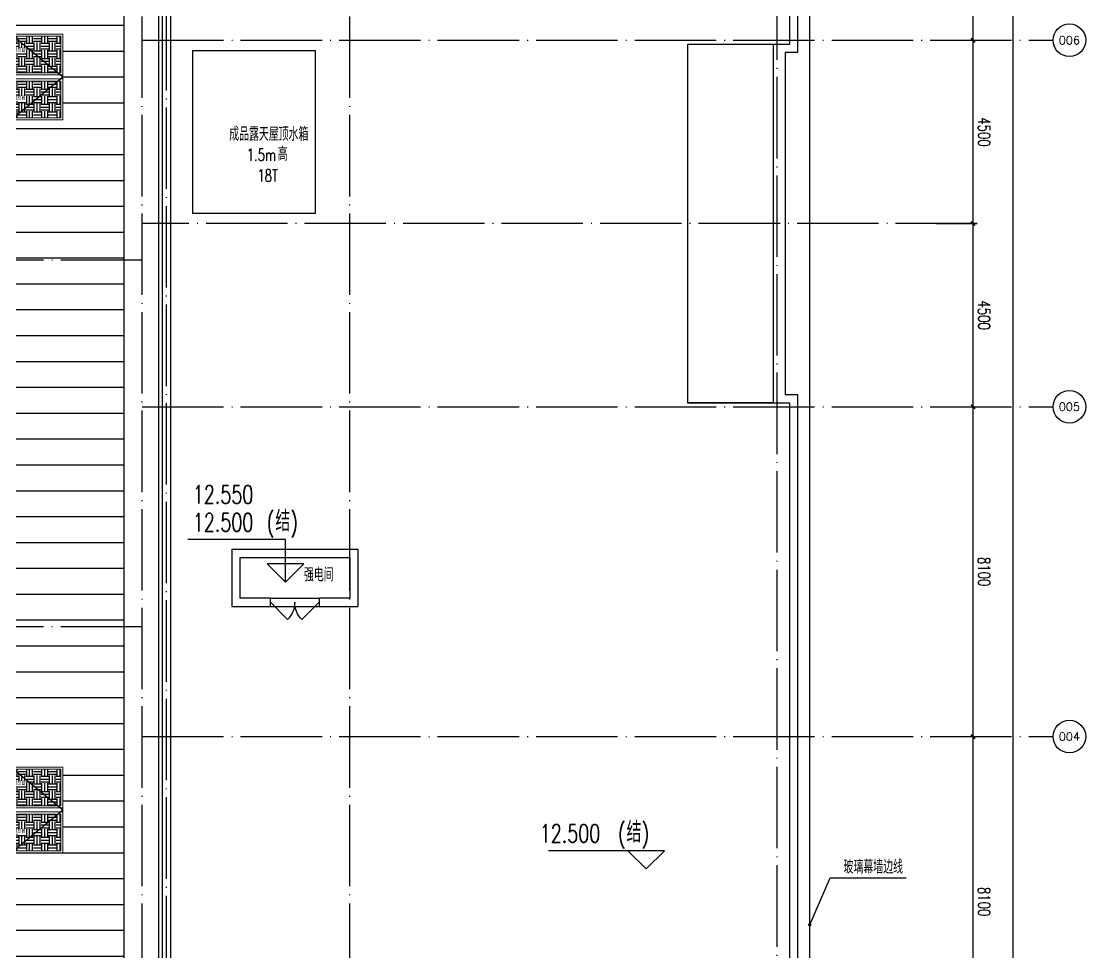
# Model space of a CAD drawing. Extents: x -555607 to 460190, y 498714 to 1664455.
# Drawn here: x 352578 to 378725, y 760814 to 783687 of the extents above; entities that cross this region are included whole.
import ezdxf
from ezdxf.enums import TextEntityAlignment as Align

# ---------------------------------------------------------------- set-up
doc = ezdxf.new("R2010")
doc.units = 0
doc.header["$LTSCALE"] = 1000
doc.header["$MEASUREMENT"] = 0
doc.linetypes.add('DOTE', pattern=[2.42, 2, -0.2, 0.02, -0.2])
doc.linetypes.add('HIDDEN', pattern=[9.525, 6.35, -3.175])
doc.layers.get('Defpoints').update_dxf_attribs({"color": 210})
for name, color, linetype in [('A-AXIS-D', 1, 'Continuous'), ('A-AXIS-DOTE', 14, 'DOTE'), ('A-AXIS-SYMB', 3, 'Continuous'), ('A-DRAIN', 142, 'Continuous'), ('A-HATCH-2', 251, 'Continuous'), ('A-LIN-V', 9, 'Continuous'), ('A-SFCE', 30, 'Continuous'), ('A-WINDOW', 8, 'Continuous'), ('A-防火门窗', 8, 'Continuous'), ('AS-WALL', 40, 'Continuous'), ('SPACE', 7, 'Continuous'), ('SPACE_HATCH', 8, 'Continuous'), ('参考线', 8, 'Continuous'), ('外框', 1, 'HIDDEN'), ('建-文字', 7, 'Continuous')]:
    doc.layers.add(name, color=color, linetype=linetype)
doc.layers.add('成型线', color=3, linetype='Continuous', lineweight=18)
doc.styles.add('_TCH_AXIS', font='COMPLEX', dxfattribs={"bigfont": 'GBCBIG'})
doc.styles.add('_TCH_DIM', font='SIMPLEX', dxfattribs={"bigfont": 'GBCBIG'})
doc.styles.add('_TCH_DIM_T3', font='SIMPLEX', dxfattribs={"width": 0.705882, "bigfont": 'GBCBIG'})
doc.styles.add('_TCH_SPACE', font='SIMPLEX', dxfattribs={"height": 5, "bigfont": 'GBCBIG'})
doc.styles.add('A-DIM_T3', font='SIMPLEX', dxfattribs={"width": 0.705882, "bigfont": 'GBCBIG'})
doc.styles.add('A-STANDARD', font='SIMPLEX', dxfattribs={"bigfont": 'GBCBIG'})
doc.dimstyles.new('_TCH_ARCH&&100', dxfattribs={"dimtxt": 297.5, "dimasz": 100, "dimexe": 100, "dimexo": 100, "dimgap": 126.25, "dimtad": 1, "dimdec": 0, "dimzin": 0, "dimdsep": 46, "dimtxsty": '_TCH_DIM_T3', "dimblk": 'ARCHTICK', "dimcen": 0.09, "dimclrt": 7, "dimazin": 2, "dimtfac": 1, "dimtdec": 0, "dimtix": 1, "dimtmove": 2, "dimatfit": 3, "dimfxl": 100, "dimtolj": 1, "dimtzin": 0, "dimarcsym": 0})
doc.dimstyles.new('A-DIM&&100', dxfattribs={"dimtxt": 297.5, "dimasz": 100, "dimexe": 100, "dimexo": 100, "dimgap": 126.25, "dimtad": 1, "dimdec": 0, "dimzin": 0, "dimdsep": 46, "dimtxsty": 'A-DIM_T3', "dimblk": 'ARCHTICK', "dimcen": 0.09, "dimclrt": 7, "dimazin": 2, "dimtfac": 1, "dimtdec": 0, "dimtix": 1, "dimtmove": 2, "dimatfit": 3, "dimfxl": 1, "dimtolj": 1, "dimtzin": 0, "dimarcsym": 0})
pattern_1 = [(0, (0, 0), (187.5, 187.5), [187.5, -187.5]), (0, (0, 70.31), (187.5, 187.5), [187.5, -187.5]), (0, (0, 140.62), (187.5, 187.5), [187.5, -187.5]), (90, (23.44, 164.06), (-187.5, 187.5), [187.5, -187.5]), (90, (93.75, 164.06), (-187.5, 187.5), [187.5, -187.5]), (90, (164.06, 164.06), (-187.5, 187.5), [187.5, -187.5])]

# ---------------------------------------------------------------- blocks, each defined once
blk = doc.blocks.new('$DorLib2D$00000116')
at = {"color": 0}
for p, q in [((-0.5, 0), (-0.146, 0.354)), ((0.5, 0), (0.146, 0.354))]:
    blk.add_line(p, q, dxfattribs=at)
for centre, start, end in [((-0.5, 0), 0, 45), ((0.5, 0), 135, 180)]:
    blk.add_arc(centre, 0.5, start, end, dxfattribs=at)
blk = doc.blocks.new('_ArchTick')
at = {"color": 0, "linetype": 'ByBlock', "const_width": 0.4}
blk.add_lwpolyline([(-0.5, -0.5), (0.5, 0.5)], dxfattribs=at)
blk = doc.blocks.new('*D333')
at = {"layer": 'A-AXIS-D', "color": 0, "lineweight": -2, "transparency": 16777216}
for p, q in [((375040, 791320), (376056, 791320)), ((375956, 791320), (375956, 783220)), ((375040, 783220), (376056, 783220))]:
    blk.add_line(p, q, dxfattribs=at)
at = {"layer": 'Defpoints', "color": 0, "transparency": 16777216}
for p in [(374940, 791320), (374940, 783220), (375956, 783220)]:
    blk.add_point(p, dxfattribs=at)
at = {"layer": 'A-AXIS-D', "color": 0, "lineweight": -2, "transparency": 16777216, "xscale": 100, "yscale": 100, "zscale": 100}
for p, rotation in [((375956, 791320), 90), ((375956, 783220), 270)]:
    blk.add_blockref('_ArchTick', p, dxfattribs=dict(at, rotation=rotation))
at = {"layer": 'A-AXIS-D', "color": 7, "transparency": 16777216, "insert": (376231, 787270), "char_height": 297.5, "attachment_point": 5, "rotation": 270, "style": 'A-DIM_T3'}
blk.add_mtext('\\A1;8100', dxfattribs=at)
blk = doc.blocks.new('*D334')
at = {"layer": 'A-AXIS-D', "color": 0, "lineweight": -2, "transparency": 16777216}
for p, q in [((375040, 783220), (376056, 783220)), ((375956, 783220), (375956, 778720)), ((375040, 778720), (376056, 778720))]:
    blk.add_line(p, q, dxfattribs=at)
at = {"layer": 'Defpoints', "color": 0, "transparency": 16777216}
for p in [(374940, 783220), (374940, 778720), (375956, 778720)]:
    blk.add_point(p, dxfattribs=at)
at = {"layer": 'A-AXIS-D', "color": 0, "lineweight": -2, "transparency": 16777216, "xscale": 100, "yscale": 100, "zscale": 100}
for p, rotation in [((375956, 783220), 90), ((375956, 778720), 270)]:
    blk.add_blockref('_ArchTick', p, dxfattribs=dict(at, rotation=rotation))
at = {"layer": 'A-AXIS-D', "color": 7, "transparency": 16777216, "insert": (376231, 780970), "char_height": 297.5, "attachment_point": 5, "rotation": 270, "style": 'A-DIM_T3'}
blk.add_mtext('\\A1;4500', dxfattribs=at)
blk = doc.blocks.new('*D335')
at = {"layer": 'A-AXIS-D', "color": 0, "lineweight": -2, "transparency": 16777216}
for p, q in [((375040, 778720), (376056, 778720)), ((375956, 778720), (375956, 774220)), ((375040, 774220), (376056, 774220))]:
    blk.add_line(p, q, dxfattribs=at)
at = {"layer": 'Defpoints', "color": 0, "transparency": 16777216}
for p in [(374940, 778720), (374940, 774220), (375956, 774220)]:
    blk.add_point(p, dxfattribs=at)
at = {"layer": 'A-AXIS-D', "color": 0, "lineweight": -2, "transparency": 16777216, "xscale": 100, "yscale": 100, "zscale": 100}
for p, rotation in [((375956, 778720), 90), ((375956, 774220), 270)]:
    blk.add_blockref('_ArchTick', p, dxfattribs=dict(at, rotation=rotation))
at = {"layer": 'A-AXIS-D', "color": 7, "transparency": 16777216, "insert": (376231, 776470), "char_height": 297.5, "attachment_point": 5, "rotation": 270, "style": 'A-DIM_T3'}
blk.add_mtext('\\A1;4500', dxfattribs=at)
blk = doc.blocks.new('*D336')
at = {"layer": 'A-AXIS-D', "color": 0, "lineweight": -2, "transparency": 16777216}
for p, q in [((375040, 774220), (376056, 774220)), ((375956, 774220), (375956, 766120)), ((375040, 766120), (376056, 766120))]:
    blk.add_line(p, q, dxfattribs=at)
at = {"layer": 'Defpoints', "color": 0, "transparency": 16777216}
for p in [(374940, 774220), (374940, 766120), (375956, 766120)]:
    blk.add_point(p, dxfattribs=at)
at = {"layer": 'A-AXIS-D', "color": 0, "lineweight": -2, "transparency": 16777216, "xscale": 100, "yscale": 100, "zscale": 100}
for p, rotation in [((375956, 774220), 90), ((375956, 766120), 270)]:
    blk.add_blockref('_ArchTick', p, dxfattribs=dict(at, rotation=rotation))
at = {"layer": 'A-AXIS-D', "color": 7, "transparency": 16777216, "insert": (376231, 770170), "char_height": 297.5, "attachment_point": 5, "rotation": 270, "style": 'A-DIM_T3'}
blk.add_mtext('\\A1;8100', dxfattribs=at)
blk = doc.blocks.new('*D337')
at = {"layer": 'A-AXIS-D', "color": 0, "lineweight": -2, "transparency": 16777216}
for p, q in [((375040, 766120), (376056, 766120)), ((375956, 766120), (375956, 758020)), ((375040, 758020), (376056, 758020))]:
    blk.add_line(p, q, dxfattribs=at)
at = {"layer": 'Defpoints', "color": 0, "transparency": 16777216}
for p in [(374940, 766120), (374940, 758020), (375956, 758020)]:
    blk.add_point(p, dxfattribs=at)
at = {"layer": 'A-AXIS-D', "color": 0, "lineweight": -2, "transparency": 16777216, "xscale": 100, "yscale": 100, "zscale": 100}
for p, rotation in [((375956, 766120), 90), ((375956, 758020), 270)]:
    blk.add_blockref('_ArchTick', p, dxfattribs=dict(at, rotation=rotation))
at = {"layer": 'A-AXIS-D', "color": 7, "transparency": 16777216, "insert": (376231, 762070), "char_height": 297.5, "attachment_point": 5, "rotation": 270, "style": 'A-DIM_T3'}
blk.add_mtext('\\A1;8100', dxfattribs=at)
blk = doc.blocks.new('*D378')
at = {"layer": 'A-AXIS-D', "color": 0, "lineweight": -2, "transparency": 16777216}
for p, q in [((375140, 832520), (377035, 832520)), ((376935, 832520), (376935, 741120)), ((375140, 741120), (377035, 741120))]:
    blk.add_line(p, q, dxfattribs=at)
at = {"layer": 'Defpoints', "color": 0, "transparency": 16777216}
for p in [(375040, 832520), (375040, 741120), (376935, 741120)]:
    blk.add_point(p, dxfattribs=at)
at = {"layer": 'A-AXIS-D', "color": 0, "lineweight": -2, "transparency": 16777216, "xscale": 100, "yscale": 100, "zscale": 100}
for p, rotation in [((376935, 832520), 90), ((376935, 741120), 270)]:
    blk.add_blockref('_ArchTick', p, dxfattribs=dict(at, rotation=rotation))
at = {"layer": 'A-AXIS-D', "color": 7, "transparency": 16777216, "insert": (377210, 786820), "char_height": 297.5, "attachment_point": 5, "rotation": 270, "style": '_TCH_DIM_T3'}
blk.add_mtext('\\A1;91400', dxfattribs=at)
blk = doc.blocks.new('44')
blk.add_wipeout([(277446, 745270), (279946, 745270), (279946, 747370), (277446, 747370)]).dxf.layer = '参考线'
at = {"layer": 'SPACE_HATCH'}
h = blk.add_hatch(dxfattribs=at)
h.set_pattern_fill('土壤', color=250, scale=50, style=0)
h.set_pattern_definition(pattern_1)
h.paths.add_polyline_path([(277496, 746420), (279896, 746420), (279896, 747320), (277496, 747320)])
h.paths.add_polyline_path([(278352, 746904), (279057, 746904), (279057, 747034), (278352, 747034)])
h.paths.add_polyline_path([(278591, 746811), (278817, 746811), (278817, 746895), (278591, 746895)])
h = blk.add_hatch(dxfattribs=at)
h.set_pattern_fill('土壤', color=250, scale=50, style=0)
h.set_pattern_definition(pattern_1)
h.paths.add_polyline_path([(277496, 746220), (279896, 746220), (279896, 745320), (277496, 745320)])
h.paths.add_polyline_path([(278352, 745724), (279057, 745724), (279057, 745854), (278352, 745854)])
h.paths.add_polyline_path([(278591, 745631), (278817, 745631), (278817, 745715), (278591, 745715)])
at = {"layer": '外框', "color": 250}
for points in [[(279946, 746320), (278658, 747320), (277446, 746320)], [(279896, 746220), (278658, 745320), (277446, 746320)]]:
    blk.add_lwpolyline(points, dxfattribs=at)
at = {"layer": '成型线', "color": 8}
for p, q in [((279946, 745270), (279946, 747370)), ((277446, 746370), (279946, 746370)), ((277446, 746270), (279946, 746270)), ((277496, 746420), (279896, 746420)), ((277496, 746220), (279896, 746220))]:
    blk.add_line(p, q, dxfattribs=at)
for points in [[(279946, 745270), (277446, 745270), (277446, 747370), (279946, 747370)], [(277496, 746420), (277496, 747320), (279896, 747320), (279896, 746420)], [(279896, 746220), (279896, 745320), (277496, 745320), (277496, 746220)]]:
    blk.add_lwpolyline(points, dxfattribs=at)
at = {"layer": 'SPACE', "color": 250, "style": '_TCH_SPACE'}
for p in [(278365, 746930), (278365, 745750)]:
    blk.add_text('自然排烟窗，有效面积', height=96.5, dxfattribs=at).set_placement(p)
at = {"layer": 'SPACE', "color": 250, "style": '_TCH_SPACE', "width": 0.705882}
for s, height, p in [('2.16m', 59.5, (278600, 746828)), ('2', 29.8, (278792, 746863)), ('2.16m', 59.5, (278600, 745648)), ('2', 29.8, (278792, 745683))]:
    blk.add_text(s, height=height, dxfattribs=at).set_placement(p)
blk = doc.blocks.new('nr3453464')
at = {"layer": 'A-LIN-V'}
blk.add_blockref('44', (14050, 72000), dxfattribs=at)
at = {"layer": 'A-LIN-V', "xscale": -0.9999999999999998}
blk.add_blockref('44', (581542, 72000), dxfattribs=at)
blk = doc.blocks.new('242343243')
at = {"layer": 'A-WINDOW'}
for p in [(49500, -36000), (49500, -54000)]:
    blk.add_blockref('nr3453464', p, dxfattribs=at)

msp = doc.modelspace()

# ---------------------------------------------------------------- hatches: boundary and pattern name
at = {"layer": 'A-HATCH-2'}
h = msp.add_hatch(dxfattribs=at)
h.set_pattern_fill('ANSI31', color=250, scale=400, angle=135)
h.set_pattern_definition([(180, (0, 0), (-6e-14, -635), [])])
h.paths.add_polyline_path([(355095.8, 832220), (347295.8, 832220), (347295.8, 830430), (347350.6, 746374.3), (347295.8, 741420), (355095.8, 741420)])

# ---------------------------------------------------------------- linework, layer by layer
at = {"color": 8}
msp.add_lwpolyline([(356795.8, 782970), (359795.8, 782970), (359795.8, 778970), (356795.8, 778970)], close=True, dxfattribs=at)
at = {"layer": 'A-AXIS-D'}
for centre in [(378325.1, 783221.1), (378325.1, 774221.1), (378325.1, 766121.1)]:
    msp.add_circle(centre, 400, dxfattribs=at)
at = {"layer": 'A-AXIS-DOTE', "color": 250}
for p, q in [((355545.8, 735826.1), (355545.8, 841426.4)), ((360645.8, 735826.1), (360645.8, 841482.3)), ((371145.8, 540740), (371145.8, 841482.3)), ((356145.8, 736010), (356145.8, 841220)), ((355545.8, 783220), (377925.1, 783220)), ((376055.8, 778720), (355545.8, 778720)), ((355545.8, 777820), (237953.6, 777820)), ((355545.8, 774220), (377925.1, 774220)), ((355545.8, 768820), (237953.6, 768820)), ((355545.8, 766120), (377925.1, 766120))]:
    msp.add_line(p, q, dxfattribs=at)
at = {"layer": 'A-AXIS-SYMB', "color": 8}
for p, q in [((359071.6, 770960), (356671.6, 770960)), ((359071.6, 769910), (359071.6, 770960)), ((359071.6, 769910), (358621.6, 770360)), ((359521.6, 770360), (358621.6, 770360)), ((359071.6, 769910), (359521.6, 770360)), ((368375.8, 763320), (365525.8, 763320)), ((367925.8, 762870), (367475.8, 763320)), ((367925.8, 762870), (368375.8, 763320)), ((371945.8, 761500), (372450, 762650)), ((372450, 762650), (374312.5, 762650))]:
    msp.add_line(p, q, dxfattribs=at)
at = {"layer": 'A-AXIS-SYMB', "color": 8, "const_width": 40}
msp.add_lwpolyline([(371937.8, 761481.7, 1), (371953.8, 761518.3, 1)], format="xyb", close=True, dxfattribs=at)
at = {"layer": 'A-DRAIN'}
msp.add_lwpolyline([(356045.8, 741120), (357145.8, 741120), (357145.8, 741720), (359445.8, 741720), (359445.8, 741120), (371945.8, 741120), (371945.8, 832520), (359445.8, 832520), (359445.8, 831920), (357145.8, 831920), (357145.8, 832520), (356045.8, 832520)], dxfattribs=at)
at = {"layer": 'A-LIN-V', "color": 8}
for p, q in [((371045.8, 783120), (368945.8, 783120)), ((368945.8, 783120), (368945.8, 774320)), ((371045.8, 774320), (368945.8, 774320))]:
    msp.add_line(p, q, dxfattribs=at)
msp.add_lwpolyline([(355095.8, 832220), (355095.8, 741420)], dxfattribs=at)
at = {"layer": 'A-SFCE', "color": 8}
for points in [[(355945.8, 832220), (355945.8, 741520)], [(359445.8, 741920), (359445.8, 744370), (357145.8, 744370), (357145.8, 741720), (356845.8, 741720), (356845.8, 741720), (356045.8, 741720), (356045.8, 832020)], [(363245.8, 832020), (371445.8, 832020), (371445.8, 821220), (371045.8, 821220), (371045.8, 818120), (371445.8, 818120), (371445.8, 783120), (371045.8, 783120), (371045.8, 774320), (371445.8, 774320), (371445.8, 741620), (359745.8, 741620), (359745.8, 741920), (359645.8, 741920), (359645.8, 744570), (356945.8, 744570), (356945.8, 741920), (356645.8, 741920), (356645.8, 741920), (356245.8, 741920), (356245.8, 749670)], [(371445.8, 832020), (371445.8, 821220), (368945.8, 821220), (368945.8, 818120), (371445.8, 818120), (371445.8, 783120), (368945.8, 783120), (368945.8, 774320), (371445.8, 774320), (371445.8, 741620)], [(371645.8, 818320), (371645.8, 782920), (371345.8, 782920), (371345.8, 774520), (371645.8, 774520), (371645.8, 741420), (359545.8, 741420), (359545.8, 741720), (359445.8, 741720), (359445.8, 741920), (357160, 741920)], [(356245.8, 791020), (356245.8, 751220)]]:
    msp.add_lwpolyline(points, dxfattribs=at)
at = {"layer": 'A-防火门窗', "color": 8}
for p, q in [((358695.8, 769520), (359895.8, 769520)), ((358695.8, 769320), (359895.8, 769320))]:
    msp.add_line(p, q, dxfattribs=at)
at = {"layer": 'AS-WALL'}
for p, q in [((357745.8, 770720), (360845.8, 770720)), ((357745.8, 770720), (357745.8, 769320)), ((360845.8, 770720), (360845.8, 769320)), ((357945.8, 770520), (360645.8, 770520)), ((357945.8, 770520), (357945.8, 769520)), ((360645.8, 770520), (360645.8, 769520)), ((358695.8, 769520), (357945.8, 769520)), ((358695.8, 769320), (358695.8, 769520)), ((360645.8, 769520), (359895.8, 769520)), ((359895.8, 769520), (359895.8, 769320)), ((357745.8, 769320), (358695.8, 769320)), ((359895.8, 769320), (360845.8, 769320))]:
    msp.add_line(p, q, dxfattribs=at)

# ---------------------------------------------------------------- block references
at = {"layer": 'A-防火门窗', "color": 8, "xscale": 1200, "yscale": -1200, "zscale": 199.9999999999999}
msp.add_blockref('$DorLib2D$00000116', (359295.8, 769420), dxfattribs=at)

# ---------------------------------------------------------------- texts
at = {"layer": 'A-AXIS-D', "color": 7, "style": '_TCH_AXIS'}
for s, height, p, p2 in [('006', 202.97, (378064.1, 783119.6), (378586.1, 783119.6)), ('005', 202.97, (378064.1, 774119.6), (378586.1, 774119.6)), ('004', 196.63, (378062.9, 766022.8), (378587.3, 766022.8))]:
    msp.add_text(s, height=height, dxfattribs=at).set_placement(p, p2, align=Align.FIT)
at = {"layer": 'A-AXIS-SYMB', "color": 8, "style": '_TCH_DIM', "width": 0.705882}
for s, height, p in [('12.550', 446.25, (356792.4, 771842.5)), ('12.500', 446.25, (356792.4, 771160)), ('(', 446.2, (358608.9, 771160)), (')', 446.2, (359187.6, 771160)), ('(', 446.2, (367235, 763520)), (')', 446.2, (367813.6, 763520)), ('12.500', 446.25, (365315, 763520))]:
    msp.add_text(s, height=height, dxfattribs=at).set_placement(p)
at = {"layer": 'A-AXIS-SYMB', "color": 8, "style": '_TCH_DIM'}
for s, height, p in [('结', 506.4, (358818.9, 771160)), ('结', 506.4, (367445, 763520)), ('玻璃幕墙边线', 337.59, (372777.7, 762755))]:
    msp.add_text(s, height=height, dxfattribs=at).set_placement(p)
at = {"layer": 'A-防火门窗', "color": 8, "style": 'A-STANDARD'}
msp.add_text('强电间', height=337.59, dxfattribs=at).set_placement((359520.8, 769930))
at = {"layer": '建-文字', "color": 8, "style": 'A-STANDARD'}
for s, height, p in [('成品露天屋顶水箱', 337.59, (357685.8, 780750)), ('高', 337.6, (358875.8, 780260))]:
    msp.add_text(s, height=height, dxfattribs=at).set_placement(p)
at = {"layer": '建-文字', "color": 8, "style": 'A-STANDARD', "width": 0.705882}
for s, p in [('1.5m', (358115.8, 780260)), ('18T', (358375.8, 779750))]:
    msp.add_text(s, height=297.5, dxfattribs=at).set_placement(p)

# ---------------------------------------------------------------- dimensions: what is measured, and where the dimension line sits
at = {"layer": 'A-AXIS-D'}
for base, p1, p2, text, dimstyle, picture, middle in [((376935.5, 741120), (375040, 832520), (375040, 741120), '91400', '_TCH_ARCH&&100', '*D378', (377210.5, 786820)), ((375955.8, 783220), (374940, 791320), (374940, 783220), '8100', 'A-DIM&&100', '*D333', (376230.8, 787270)), ((375955.8, 778720), (374940, 783220), (374940, 778720), '4500', 'A-DIM&&100', '*D334', (376230.8, 780970)), ((375955.8, 774220), (374940, 778720), (374940, 774220), '4500', 'A-DIM&&100', '*D335', (376230.8, 776470)), ((375955.8, 766120), (374940, 774220), (374940, 766120), '8100', 'A-DIM&&100', '*D336', (376230.8, 770170)), ((375955.8, 758020), (374940, 766120), (374940, 758020), '8100', 'A-DIM&&100', '*D337', (376230.8, 762070))]:
    dim = msp.add_linear_dim(base=base, p1=p1, p2=p2, angle=270, text=text, dimstyle=dimstyle, dxfattribs=at)
    dim.commit()
    dim.dimension.update_dxf_attribs({"geometry": picture, "text_midpoint": middle, "dimtype": 129, "text_rotation": 270})

# ---------------------------------------------------------------- next in the draw order: block references
at = {"layer": 'A-WINDOW'}
msp.add_blockref('242343243', (0, 0), dxfattribs=at)

doc.saveas('drawing.dxf')
